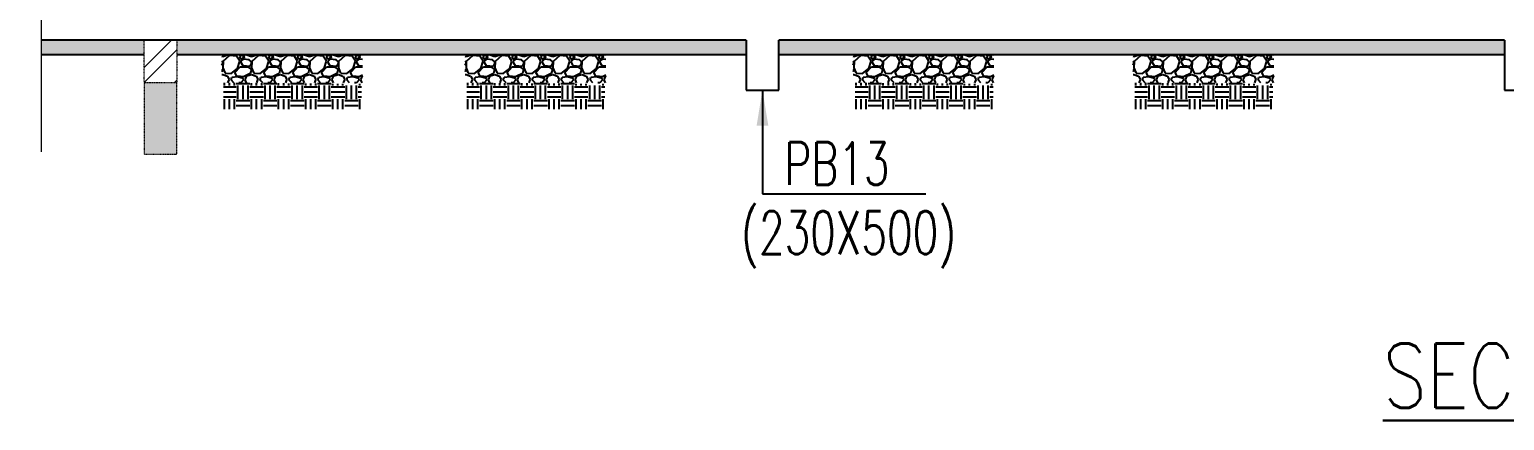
# Model space of a CAD drawing. Header units: millimetres. Extents: x 2659630 to 6742168, y -2425387 to -732288.
# Drawn here: x 3287635 to 3298002, y -1193380 to -1190634 of the extents above; entities that cross this region are included whole.
import ezdxf
from ezdxf.enums import TextEntityAlignment as Align

# ---------------------------------------------------------------- set-up
doc = ezdxf.new("R2010")
doc.units = ezdxf.units.MM
doc.linetypes.add('DASHED', pattern=[0.75, 0.5, -0.25])
doc.linetypes.add('Hidden', pattern=[7.14375, 4.7625, -2.38125])
for name, color, linetype in [('A-EARTH FILL', 1, 'Continuous'), ('A-RUBBLE', 1, 'Continuous'), ('S-BEAM NO', 3, 'Continuous'), ('S-CONCRET LINE', 4, 'Continuous'), ('S-DIM-1', 5, 'Continuous'), ('S-PCC', 9, 'Continuous'), ('S-TITIL', 6, 'Continuous')]:
    doc.layers.add(name, color=color, linetype=linetype)
doc.layers.add('A-STAIRS', color=31, linetype='Continuous', lineweight=18)
doc.layers.add('A-STRUCTURE ABOVE', color=251, linetype='DASHED', lineweight=0)
doc.styles.add('ROMANS', font='r.shx', dxfattribs={"width": 0.7})
doc.dimstyles.new('dim33.33', dxfattribs={"dimtxt": 250, "dimasz": 250, "dimexe": 200, "dimexo": 200, "dimgap": 100, "dimtad": 1, "dimdec": 0, "dimlfac": 0.333331, "dimzin": 0, "dimdsep": 46, "dimtxsty": 'ROMANS', "dimcen": 0, "dimclrd": 5, "dimclre": 5, "dimclrt": 4, "dimadec": 0, "dimazin": 0, "dimtfac": 1, "dimtdec": 0, "dimtix": 1, "dimtofl": 0, "dimtmove": 2, "dimatfit": 3, "dimfxl": 1, "dimtolj": 1, "dimtzin": 0, "dimlwd": -1, "dimlwe": -1, "dimarcsym": 0})
pattern_1 = [(50, (-2976.52, 15205.9), (182.184669, -15.9390855), [19.05, -209.55]), (355, (-2976.52, 15205.9), (-35.242826, 191.056643), [15.24, -167.64]), (100.451, (-2961.34, 15204.57), (146.942502, 175.116688), [16.19, -178.09]), (46.1842, (-2976.52, 15256.7), (271.079041, -42.042328), [28.575, -314.325]), (96.6356, (-2953.94, 15253.2), (237.404234, 247.425556), [24.285, -267.135]), (351.184, (-2976.52, 15256.7), (237.404606, 247.425118), [22.86, -251.46]), (21, (-2951.12, 15244), (151.61488, -102.2655185), [19.05, -209.55]), (326, (-2951.12, 15244), (61.802028, 184.187966), [15.24, -167.64]), (71.4514, (-2938.49, 15235.48), (213.416491, 81.922858), [16.19, -178.09]), (37.5, (-2976.525, 15205.9), (3.0886033, 84.5550389), [0, -165.608, 0, -170.18, 0, -168.275]), (7.5, (-2976.525, 15205.9), (66.8196625, 100.1805748), [0, -97.028, 0, -161.798, 0, -64.135]), (327.5, (-3033.17, 15205.9), (135.5905952, -5.728744), [0, -63.5, 0, -198.12, 0, -262.89]), (317.5, (-3058.57, 15205.9), (148.1291814, 25.426491), [0, -82.55, 0, -131.572, 0, -186.69])]

msp = doc.modelspace()

# ---------------------------------------------------------------- hatches: boundary and pattern name
at = {"layer": 'A-EARTH FILL'}
h = msp.add_hatch(dxfattribs=at)
h.set_pattern_fill('EARTH', color=256, scale=15, angle=90)
h.set_pattern_definition([(90, (4134134.27, -1243414.14), (-95.25, 95.25), [95.25, -95.25]), (90, (4134098.55, -1243414.14), (-95.25, 95.25), [95.25, -95.25]), (90, (4134062.83, -1243414.14), (-95.25, 95.25), [95.25, -95.25]), (180, (4134050.93, -1243402.24), (-95.25, -95.25), [95.25, -95.25]), (180, (4134050.93, -1243366.52), (-95.25, -95.25), [95.25, -95.25]), (180, (4134050.93, -1243330.8), (-95.25, -95.25), [95.25, -95.25])])
h.paths.add_polyline_path([(3289968.587, -1191193.184), (3289968.587, -1191015.564), (3288998.587, -1191008.736), (3288998.587, -1191193.184)])
h = msp.add_hatch(dxfattribs=at)
h.set_pattern_fill('EARTH', color=256, scale=15, angle=90)
h.set_pattern_definition([(90, (4135844.26, -1243414.14), (-95.25, 95.25), [95.25, -95.25]), (90, (4135808.54, -1243414.14), (-95.25, 95.25), [95.25, -95.25]), (90, (4135772.82, -1243414.14), (-95.25, 95.25), [95.25, -95.25]), (180, (4135760.92, -1243402.24), (-95.25, -95.25), [95.25, -95.25]), (180, (4135760.92, -1243366.52), (-95.25, -95.25), [95.25, -95.25]), (180, (4135760.92, -1243330.8), (-95.25, -95.25), [95.25, -95.25])])
h.paths.add_polyline_path([(3291678.579, -1191193.184), (3291678.579, -1191015.564), (3290708.579, -1191008.736), (3290708.579, -1191193.184)])
h = msp.add_hatch(dxfattribs=at)
h.set_pattern_fill('EARTH', color=256, scale=15, angle=90)
h.set_pattern_definition([(90, (4138574.25, -1243414.14), (-95.25, 95.25), [95.25, -95.25]), (90, (4138538.53, -1243414.14), (-95.25, 95.25), [95.25, -95.25]), (90, (4138502.81, -1243414.14), (-95.25, 95.25), [95.25, -95.25]), (180, (4138490.9, -1243402.24), (-95.25, -95.25), [95.25, -95.25]), (180, (4138490.9, -1243366.52), (-95.25, -95.25), [95.25, -95.25]), (180, (4138490.9, -1243330.8), (-95.25, -95.25), [95.25, -95.25])])
h.paths.add_polyline_path([(3294408.565, -1191193.184), (3294408.565, -1191015.564), (3293438.565, -1191008.736), (3293438.565, -1191193.184)])
h = msp.add_hatch(dxfattribs=at)
h.set_pattern_fill('EARTH', color=256, scale=15, angle=90)
h.set_pattern_definition([(90, (4140538.88, -1243414.14), (-95.25, 95.25), [95.25, -95.25]), (90, (4140503.16, -1243414.14), (-95.25, 95.25), [95.25, -95.25]), (90, (4140467.44, -1243414.14), (-95.25, 95.25), [95.25, -95.25]), (180, (4140455.53, -1243402.24), (-95.25, -95.25), [95.25, -95.25]), (180, (4140455.53, -1243366.52), (-95.25, -95.25), [95.25, -95.25]), (180, (4140455.53, -1243330.8), (-95.25, -95.25), [95.25, -95.25])])
h.paths.add_polyline_path([(3296373.195, -1191193.184), (3296373.195, -1191015.564), (3295403.195, -1191008.736), (3295403.195, -1191193.184)])
at = {"layer": 'A-RUBBLE'}
h = msp.add_hatch(dxfattribs=at)
h.set_pattern_fill('GRAVEL', color=256, scale=8)
h.set_pattern_definition([(228.012788, (3135315.542, -1243210.945), (-1625.6000001, -1828.7999999), [27.33772, -2706.4387]), (184.969741, (3135297.254, -1243231.2645), (2438.39999904, 203.20001158), [46.91238, -4644.3239]), (132.510447, (3135250.518, -1243235.329), (2032.0000009, -2235.1999992), [33.07852, -3274.77782]), (267.273689, (3135171.27, -1243286.129), (203.2000004, 4064), [42.72036, -4229.315]), (292.833654, (3135169.238, -1243328.801), (-1016.0000001, 2438.39999996), [41.8907, -4147.18462]), (357.273689, (3135185.494, -1243367.409), (-4064, 203.2000004), [42.72036, -4229.315]), (37.6942405, (3135228.166, -1243369.4405), (-2641.59999988, -2032.00000015), [56.4955, -5593.04923]), (72.2553284, (3135272.87, -1243334.8965), (1422.4000004, 4470.39999988), [53.33756, -5280.42053]), (121.4295656, (3135289.126, -1243284.097), (-1625.60000023, 2641.59999986), [42.86504, -4243.64366]), (175.236358, (3135266.774, -1243247.52), (2235.2, -203.2000004), [48.93706, -2397.91496]), (222.397438, (3135218.006, -1243243.4565), (-2438.39999992, -2235.20000009), [63.28623, -6265.3418]), (138.814075, (3135372.438, -1243288.16), (-1422.4, 1219.2), [21.60036, -2138.44527]), (171.4692344, (3135356.182, -1243273.937), (2641.6000001, -406.39999954), [41.09456, -4068.37112]), (225, (3135315.54, -1243267.84), (0, -203.2), [28.73675, -258.63145]), (203.19859, (3135301.318, -1243243.457), (1016, 406.4), [15.4753, -1532.0498]), (291.80141, (3135287.094, -1243249.553), (-203.2, 609.6), [21.88525, -1072.38024]), (30.963757, (3135295.222, -1243269.873), (609.6, 406.4), [35.54557, -1149.30385]), (161.56505, (3135325.7, -1243251.585), (406.4, -203.2), [25.70297, -616.87185]), (16.38954, (3135169.238, -1243249.553), (2032, 609.6), [36.00704, -3564.70613]), (70.346176, (3135203.782, -1243239.393), (-812.8000001, -2235.2), [30.20792, -2990.57725]), (293.19859, (3135325.702, -1243210.945), (-406.4, 1016), [30.9504, -1516.57469]), (343.61046, (3135337.894, -1243239.393), (-2032.00000004, 609.59999986), [36.00704, -3564.70613]), (339.443955, (3135169.238, -1243375.537), (-1016, 406.4), [34.72282, -1701.41875]), (294.775141, (3135201.75, -1243387.729), (-1016.0000012, 2235.1999995), [29.09377, -2880.28747]), (66.80141, (3135327.734, -1243414.145), (406.4, 1016), [30.9504, -1516.57469]), (17.354025, (3135339.926, -1243385.697), (-2641.59999995, -812.8000002), [34.06262, -3372.19008]), (69.443955, (3135228.166, -1243414.145), (-406.4, -1016), [17.3614, -1718.78015]), (101.309932, (3135315.542, -1243414.145), (-203.2, 812.8), [10.36117, -1025.7596]), (165.963757, (3135313.51, -1243403.985), (609.6, -203.2), [41.8907, -795.92437]), (186.009006, (3135272.87, -1243393.825), (2032, 203.2000001), [38.82136, -3843.3092]), (303.690068, (3135295.22, -1243288.16), (-203.2, 406.4), [29.3059, -703.3421]), (353.1572266, (3135311.478, -1243312.5445), (3454.40000002, -406.3999998), [51.16454, -5065.28073]), (60.945396, (3135362.278, -1243318.64), (-812.8, -1422.4), [20.92066, -2071.15139]), (90, (3135372.44, -1243300.35), (-203.2, 203.2), [12.192, -191.008]), (120.256437, (3135268.806, -1243387.729), (812.7999999, -1422.4), [28.22936, -2794.71526]), (48.012787, (3135254.582, -1243363.345), (1625.6000001, 1828.7999999), [54.67543, -2679.10098]), (0, (3135291.16, -1243322.7), (203.2, 203.2), [52.832, -150.368]), (325.3048465, (3135343.99, -1243322.705), (2032.0000008, -1422.3999989), [32.12876, -3180.74534]), (254.054604, (3135370.406, -1243340.993), (-203.2, -812.8), [29.58633, -1449.732]), (207.6459754, (3135362.278, -1243369.4405), (-3860.80000014, -2031.99999973), [48.1716, -4768.99715]), (175.426079, (3135319.606, -1243391.7925), (-2641.6, 203.2), [50.96236, -5045.26772])])
h.paths.add_polyline_path([(3289976.439, -1190808.736), (3288986.439, -1190808.736), (3288986.439, -1191008.736), (3289976.439, -1191008.736)])
h = msp.add_hatch(dxfattribs=at)
h.set_pattern_fill('GRAVEL', color=256, scale=8)
h.set_pattern_definition([(228.012788, (3137025.534, -1243210.945), (-1625.6000001, -1828.7999999), [27.33772, -2706.4387]), (184.969741, (3137007.246, -1243231.2645), (2438.39999904, 203.20001158), [46.91238, -4644.3239]), (132.510447, (3136960.51, -1243235.329), (2032.0000009, -2235.1999992), [33.07852, -3274.77782]), (267.273689, (3136881.262, -1243286.129), (203.2000004, 4064), [42.72036, -4229.315]), (292.833654, (3136879.23, -1243328.801), (-1016.0000001, 2438.39999996), [41.8907, -4147.18462]), (357.273689, (3136895.486, -1243367.409), (-4064, 203.2000004), [42.72036, -4229.315]), (37.6942405, (3136938.158, -1243369.4405), (-2641.59999988, -2032.00000015), [56.4955, -5593.04923]), (72.2553284, (3136982.862, -1243334.8965), (1422.4000004, 4470.39999988), [53.33756, -5280.42053]), (121.4295656, (3136999.118, -1243284.097), (-1625.60000023, 2641.59999986), [42.86504, -4243.64366]), (175.236358, (3136976.766, -1243247.52), (2235.2, -203.2000004), [48.93706, -2397.91496]), (222.397438, (3136927.998, -1243243.4565), (-2438.39999992, -2235.20000009), [63.28623, -6265.3418]), (138.814075, (3137082.43, -1243288.16), (-1422.4, 1219.2), [21.60036, -2138.44527]), (171.4692344, (3137066.174, -1243273.937), (2641.6000001, -406.39999954), [41.09456, -4068.37112]), (225, (3137025.53, -1243267.84), (0, -203.2), [28.73675, -258.63145]), (203.19859, (3137011.31, -1243243.457), (1016, 406.4), [15.4753, -1532.0498]), (291.80141, (3136997.086, -1243249.553), (-203.2, 609.6), [21.88525, -1072.38024]), (30.963757, (3137005.214, -1243269.873), (609.6, 406.4), [35.54557, -1149.30385]), (161.56505, (3137035.694, -1243251.585), (406.4, -203.2), [25.70297, -616.87185]), (16.38954, (3136879.23, -1243249.553), (2032, 609.6), [36.00704, -3564.70613]), (70.346176, (3136913.774, -1243239.393), (-812.8000001, -2235.2), [30.20792, -2990.57725]), (293.19859, (3137035.694, -1243210.945), (-406.4, 1016), [30.9504, -1516.57469]), (343.61046, (3137047.886, -1243239.393), (-2032.00000004, 609.59999986), [36.00704, -3564.70613]), (339.443955, (3136879.23, -1243375.537), (-1016, 406.4), [34.72282, -1701.41875]), (294.775141, (3136911.742, -1243387.729), (-1016.0000012, 2235.1999995), [29.09377, -2880.28747]), (66.80141, (3137037.726, -1243414.145), (406.4, 1016), [30.9504, -1516.57469]), (17.354025, (3137049.918, -1243385.697), (-2641.59999995, -812.8000002), [34.06262, -3372.19008]), (69.443955, (3136938.158, -1243414.145), (-406.4, -1016), [17.3614, -1718.78015]), (101.309932, (3137025.534, -1243414.145), (-203.2, 812.8), [10.36117, -1025.7596]), (165.963757, (3137023.5, -1243403.985), (609.6, -203.2), [41.8907, -795.92437]), (186.009006, (3136982.862, -1243393.825), (2032, 203.2000001), [38.82136, -3843.3092]), (303.690068, (3137005.214, -1243288.16), (-203.2, 406.4), [29.3059, -703.3421]), (353.1572266, (3137021.47, -1243312.5445), (3454.40000002, -406.3999998), [51.16454, -5065.28073]), (60.945396, (3137072.27, -1243318.64), (-812.8, -1422.4), [20.92066, -2071.15139]), (90, (3137082.43, -1243300.35), (-203.2, 203.2), [12.192, -191.008]), (120.256437, (3136978.798, -1243387.729), (812.7999999, -1422.4), [28.22936, -2794.71526]), (48.012787, (3136964.574, -1243363.345), (1625.6000001, 1828.7999999), [54.67543, -2679.10098]), (0, (3137001.15, -1243322.7), (203.2, 203.2), [52.832, -150.368]), (325.3048465, (3137053.982, -1243322.705), (2032.0000008, -1422.3999989), [32.12876, -3180.74534]), (254.054604, (3137080.398, -1243340.993), (-203.2, -812.8), [29.58633, -1449.732]), (207.6459754, (3137072.27, -1243369.4405), (-3860.80000014, -2031.99999973), [48.1716, -4768.99715]), (175.426079, (3137029.598, -1243391.7925), (-2641.6, 203.2), [50.96236, -5045.26772])])
h.paths.add_polyline_path([(3291686.431, -1190808.736), (3290696.431, -1190808.736), (3290696.431, -1191008.736), (3291686.431, -1191008.736)])
h = msp.add_hatch(dxfattribs=at)
h.set_pattern_fill('GRAVEL', color=256, scale=8)
h.set_pattern_definition([(228.012788, (3139752.328, -1243210.945), (-1625.6000001, -1828.7999999), [27.33772, -2706.4387]), (184.969741, (3139734.0395, -1243231.2645), (2438.39999904, 203.20001158), [46.91238, -4644.3239]), (132.510447, (3139687.304, -1243235.329), (2032.0000009, -2235.1999992), [33.07852, -3274.77782]), (267.273689, (3139608.0555, -1243286.129), (203.2000004, 4064), [42.72036, -4229.315]), (292.833654, (3139606.0235, -1243328.801), (-1016.0000001, 2438.39999996), [41.8907, -4147.18462]), (357.273689, (3139622.2795, -1243367.409), (-4064, 203.2000004), [42.72036, -4229.315]), (37.6942405, (3139664.9515, -1243369.4405), (-2641.59999988, -2032.00000015), [56.4955, -5593.04923]), (72.2553284, (3139709.6555, -1243334.8965), (1422.4000004, 4470.39999988), [53.33756, -5280.42053]), (121.4295656, (3139725.9115, -1243284.097), (-1625.60000023, 2641.59999986), [42.86504, -4243.64366]), (175.236358, (3139703.56, -1243247.52), (2235.2, -203.2000004), [48.93706, -2397.91496]), (222.397438, (3139654.7915, -1243243.4565), (-2438.39999992, -2235.20000009), [63.28623, -6265.3418]), (138.814075, (3139809.224, -1243288.16), (-1422.4, 1219.2), [21.60036, -2138.44527]), (171.4692344, (3139792.968, -1243273.937), (2641.6000001, -406.39999954), [41.09456, -4068.37112]), (225, (3139752.33, -1243267.84), (0, -203.2), [28.73675, -258.63145]), (203.19859, (3139738.104, -1243243.457), (1016, 406.4), [15.4753, -1532.0498]), (291.80141, (3139723.88, -1243249.553), (-203.2, 609.6), [21.88525, -1072.38024]), (30.963757, (3139732.008, -1243269.873), (609.6, 406.4), [35.54557, -1149.30385]), (161.56505, (3139762.49, -1243251.585), (406.4, -203.2), [25.70297, -616.87185]), (16.38954, (3139606.024, -1243249.553), (2032, 609.6), [36.00704, -3564.70613]), (70.346176, (3139640.568, -1243239.393), (-812.8000001, -2235.2), [30.20792, -2990.57725]), (293.19859, (3139762.488, -1243210.945), (-406.4, 1016), [30.9504, -1516.57469]), (343.61046, (3139774.68, -1243239.393), (-2032.00000004, 609.59999986), [36.00704, -3564.70613]), (339.443955, (3139606.024, -1243375.537), (-1016, 406.4), [34.72282, -1701.41875]), (294.775141, (3139638.536, -1243387.729), (-1016.0000012, 2235.1999995), [29.09377, -2880.28747]), (66.80141, (3139764.52, -1243414.145), (406.4, 1016), [30.9504, -1516.57469]), (17.354025, (3139776.712, -1243385.697), (-2641.59999995, -812.8000002), [34.06262, -3372.19008]), (69.443955, (3139664.952, -1243414.145), (-406.4, -1016), [17.3614, -1718.78015]), (101.309932, (3139752.328, -1243414.145), (-203.2, 812.8), [10.36117, -1025.7596]), (165.963757, (3139750.296, -1243403.985), (609.6, -203.2), [41.8907, -795.92437]), (186.009006, (3139709.656, -1243393.825), (2032, 203.2000001), [38.82136, -3843.3092]), (303.690068, (3139732.01, -1243288.16), (-203.2, 406.4), [29.3059, -703.3421]), (353.1572266, (3139748.2635, -1243312.5445), (3454.40000002, -406.3999998), [51.16454, -5065.28073]), (60.945396, (3139799.064, -1243318.64), (-812.8, -1422.4), [20.92066, -2071.15139]), (90, (3139809.22, -1243300.35), (-203.2, 203.2), [12.192, -191.008]), (120.256437, (3139705.592, -1243387.729), (812.7999999, -1422.4), [28.22936, -2794.71526]), (48.012787, (3139691.368, -1243363.345), (1625.6000001, 1828.7999999), [54.67543, -2679.10098]), (0, (3139727.94, -1243322.7), (203.2, 203.2), [52.832, -150.368]), (325.3048465, (3139780.776, -1243322.705), (2032.0000008, -1422.3999989), [32.12876, -3180.74534]), (254.054604, (3139807.192, -1243340.993), (-203.2, -812.8), [29.58633, -1449.732]), (207.6459754, (3139799.0635, -1243369.4405), (-3860.80000014, -2031.99999973), [48.1716, -4768.99715]), (175.426079, (3139756.3915, -1243391.7925), (-2641.6, 203.2), [50.96236, -5045.26772])])
h.paths.add_polyline_path([(3294413.224, -1190808.736), (3293423.224, -1190808.736), (3293423.224, -1191008.736), (3294413.224, -1191008.736)])
h = msp.add_hatch(dxfattribs=at)
h.set_pattern_fill('GRAVEL', color=256, scale=8)
h.set_pattern_definition([(228.012788, (3141720.15, -1243210.945), (-1625.6000001, -1828.7999999), [27.33772, -2706.4387]), (184.969741, (3141701.862, -1243231.2645), (2438.39999904, 203.20001158), [46.91238, -4644.3239]), (132.510447, (3141655.126, -1243235.329), (2032.0000009, -2235.1999992), [33.07852, -3274.77782]), (267.273689, (3141575.878, -1243286.129), (203.2000004, 4064), [42.72036, -4229.315]), (292.833654, (3141573.846, -1243328.801), (-1016.0000001, 2438.39999996), [41.8907, -4147.18462]), (357.273689, (3141590.102, -1243367.409), (-4064, 203.2000004), [42.72036, -4229.315]), (37.6942405, (3141632.774, -1243369.4405), (-2641.59999988, -2032.00000015), [56.4955, -5593.04923]), (72.2553284, (3141677.478, -1243334.8965), (1422.4000004, 4470.39999988), [53.33756, -5280.42053]), (121.4295656, (3141693.734, -1243284.097), (-1625.60000023, 2641.59999986), [42.86504, -4243.64366]), (175.236358, (3141671.382, -1243247.52), (2235.2, -203.2000004), [48.93706, -2397.91496]), (222.397438, (3141622.614, -1243243.4565), (-2438.39999992, -2235.20000009), [63.28623, -6265.3418]), (138.814075, (3141777.046, -1243288.16), (-1422.4, 1219.2), [21.60036, -2138.44527]), (171.4692344, (3141760.79, -1243273.937), (2641.6000001, -406.39999954), [41.09456, -4068.37112]), (225, (3141720.15, -1243267.84), (0, -203.2), [28.73675, -258.63145]), (203.19859, (3141705.926, -1243243.457), (1016, 406.4), [15.4753, -1532.0498]), (291.80141, (3141691.702, -1243249.553), (-203.2, 609.6), [21.88525, -1072.38024]), (30.963757, (3141699.83, -1243269.873), (609.6, 406.4), [35.54557, -1149.30385]), (161.56505, (3141730.31, -1243251.585), (406.4, -203.2), [25.70297, -616.87185]), (16.38954, (3141573.846, -1243249.553), (2032, 609.6), [36.00704, -3564.70613]), (70.346176, (3141608.39, -1243239.393), (-812.8000001, -2235.2), [30.20792, -2990.57725]), (293.19859, (3141730.31, -1243210.945), (-406.4, 1016), [30.9504, -1516.57469]), (343.61046, (3141742.502, -1243239.393), (-2032.00000004, 609.59999986), [36.00704, -3564.70613]), (339.443955, (3141573.846, -1243375.537), (-1016, 406.4), [34.72282, -1701.41875]), (294.775141, (3141606.358, -1243387.729), (-1016.0000012, 2235.1999995), [29.09377, -2880.28747]), (66.80141, (3141732.342, -1243414.145), (406.4, 1016), [30.9504, -1516.57469]), (17.354025, (3141744.534, -1243385.697), (-2641.59999995, -812.8000002), [34.06262, -3372.19008]), (69.443955, (3141632.774, -1243414.145), (-406.4, -1016), [17.3614, -1718.78015]), (101.309932, (3141720.15, -1243414.145), (-203.2, 812.8), [10.36117, -1025.7596]), (165.963757, (3141718.12, -1243403.985), (609.6, -203.2), [41.8907, -795.92437]), (186.009006, (3141677.478, -1243393.825), (2032, 203.2000001), [38.82136, -3843.3092]), (303.690068, (3141699.83, -1243288.16), (-203.2, 406.4), [29.3059, -703.3421]), (353.1572266, (3141716.086, -1243312.5445), (3454.40000002, -406.3999998), [51.16454, -5065.28073]), (60.945396, (3141766.886, -1243318.64), (-812.8, -1422.4), [20.92066, -2071.15139]), (90, (3141777.05, -1243300.35), (-203.2, 203.2), [12.192, -191.008]), (120.256437, (3141673.414, -1243387.729), (812.7999999, -1422.4), [28.22936, -2794.71526]), (48.012787, (3141659.19, -1243363.345), (1625.6000001, 1828.7999999), [54.67543, -2679.10098]), (0, (3141695.77, -1243322.7), (203.2, 203.2), [52.832, -150.368]), (325.3048465, (3141748.598, -1243322.705), (2032.0000008, -1422.3999989), [32.12876, -3180.74534]), (254.054604, (3141775.014, -1243340.993), (-203.2, -812.8), [29.58633, -1449.732]), (207.6459754, (3141766.886, -1243369.4405), (-3860.80000014, -2031.99999973), [48.1716, -4768.99715]), (175.426079, (3141724.214, -1243391.7925), (-2641.6, 203.2), [50.96236, -5045.26772])])
h.paths.add_polyline_path([(3296381.046, -1190808.736), (3295391.046, -1190808.736), (3295391.046, -1191008.736), (3296381.046, -1191008.736)])
at = {"layer": 'A-STRUCTURE ABOVE', "linetype": 'Hidden', "ltscale": 0.005, "true_color": 0x939598}
h = msp.add_hatch(dxfattribs=at)
h.set_pattern_fill('ANSI32', color=252, scale=600, angle=180, style=0)
h.set_pattern_definition([(225, (3481911.26, -1026175.07), (159.09903, -159.09903), []), (225, (3481805.2, -1026175.07), (159.09903, -159.09903), [])])
h.paths.add_polyline_path([(3288671.484, -1187548.734), (3288441.484, -1187548.734), (3288441.484, -1190558.622), (3288671.484, -1190558.622)])
h.paths.add_polyline_path([(3288441.484, -1190708.732), (3288441.484, -1191008.618), (3288671.484, -1191008.618), (3288671.484, -1190708.732)])
h = msp.add_hatch(color=252, dxfattribs=at)
h.dxf.hatch_style = 1
h.paths.add_polyline_path([(3288671.469, -1191008.618), (3288441.469, -1191008.618), (3288441.469, -1191508.618), (3288671.469, -1191508.618)])
at = {"layer": 'S-PCC'}
h = msp.add_hatch(dxfattribs=at)
h.set_pattern_fill('AR-CONC', color=256, style=0)
h.set_pattern_definition(pattern_1)
h.paths.add_polyline_path([(3288671.47, -1190808.736), (3292671.475, -1190808.736), (3292671.475, -1190708.732), (3288671.473, -1190708.732)])
h.paths.add_polyline_path([(3287717.643, -1190808.736), (3288441.476, -1190808.736), (3288441.479, -1190708.732), (3287717.643, -1190708.732)])
h = msp.add_hatch(dxfattribs=at)
h.set_pattern_fill('AR-CONC', color=256, style=0)
h.set_pattern_definition(pattern_1)
h.paths.add_polyline_path([(3292901.475, -1190708.732), (3292901.475, -1190808.736), (3298001.475, -1190808.736), (3298001.475, -1190708.732)])

# ---------------------------------------------------------------- linework, layer by layer
at = {"layer": 'A-STAIRS'}
msp.add_lwpolyline([(3287717.643, -1185360.673), (3287717.643, -1186233.463), (3287793.544, -1186287.853), (3287635.017, -1186296.258), (3287717.643, -1186355.467), (3287717.643, -1188009.483), (3287793.544, -1188063.873), (3287635.017, -1188072.278), (3287717.643, -1188131.486), (3287717.643, -1189785.503), (3287793.544, -1189839.892), (3287635.461, -1189848.274), (3287717.643, -1189907.506), (3287717.643, -1191492.047)], dxfattribs=at)
at = {"layer": 'A-STRUCTURE ABOVE', "color": 252, "linetype": 'Hidden', "ltscale": 0.005, "true_color": 0x939598}
for p, q in [((3288441.469, -1191008.618), (3288441.479, -1190708.732)), ((3288671.473, -1190708.732), (3288671.465, -1191008.618)), ((3288671.469, -1191008.618), (3288441.469, -1191008.618)), ((3288441.469, -1191008.618), (3288441.469, -1191508.618)), ((3288671.469, -1191508.618), (3288671.469, -1191008.618)), ((3288441.469, -1191508.618), (3288671.469, -1191508.618))]:
    msp.add_line(p, q, dxfattribs=at)
at = {"layer": 'S-CONCRET LINE'}
for p, q in [((3292671.475, -1190708.732), (3287717.643, -1190708.732)), ((3292671.475, -1190708.732), (3292671.475, -1191058.736)), ((3298001.475, -1190708.732), (3292901.475, -1190708.732)), ((3292901.475, -1191058.736), (3292901.475, -1190708.732)), ((3298001.475, -1190708.732), (3298001.475, -1191058.736)), ((3292671.475, -1191058.736), (3292901.475, -1191058.736)), ((3298001.475, -1191058.736), (3298231.475, -1191058.736))]:
    msp.add_line(p, q, dxfattribs=at)
at = {"layer": 'S-PCC'}
for points in [[(3287717.643, -1190808.736), (3288441.476, -1190808.736)], [(3288671.47, -1190808.736), (3292671.475, -1190808.736)], [(3292901.475, -1190808.736), (3298001.475, -1190808.736)]]:
    msp.add_lwpolyline(points, dxfattribs=at)

# ---------------------------------------------------------------- texts
at = {"layer": 'S-BEAM NO', "style": 'ROMANS', "width": 0.7}
for s, p in [('PB13', (3293310.127, -1191575.151)), ('(230X500)', (3293391.778, -1192060.516))]:
    msp.add_text(s, height=300, dxfattribs=at).set_placement(p, align=Align.MIDDLE_CENTER)
at = {"layer": 'S-TITIL', "lineweight": 30, "style": 'ROMANS', "width": 0.8}
msp.add_text('%%USECTION:-', height=450, dxfattribs=at).set_placement((3297146.148, -1193289.842))

# ---------------------------------------------------------------- leaders
at = {"layer": 'S-DIM-1'}
msp.add_leader([(3292786.475, -1191058.736), (3292786.475, -1191788.856), (3293934.527, -1191788.856)], dimstyle='dim33.33', dxfattribs=at)
msp.add_leader([(3292786.475, -1191058.736), (3292786.475, -1191788.856), (3293934.527, -1191788.856)], dimstyle='dim33.33', dxfattribs=at)
msp.add_leader([(3292786.475, -1191058.736), (3292786.475, -1191788.856), (3293934.527, -1191788.856)], dimstyle='dim33.33', dxfattribs=at)

doc.saveas('drawing.dxf')
